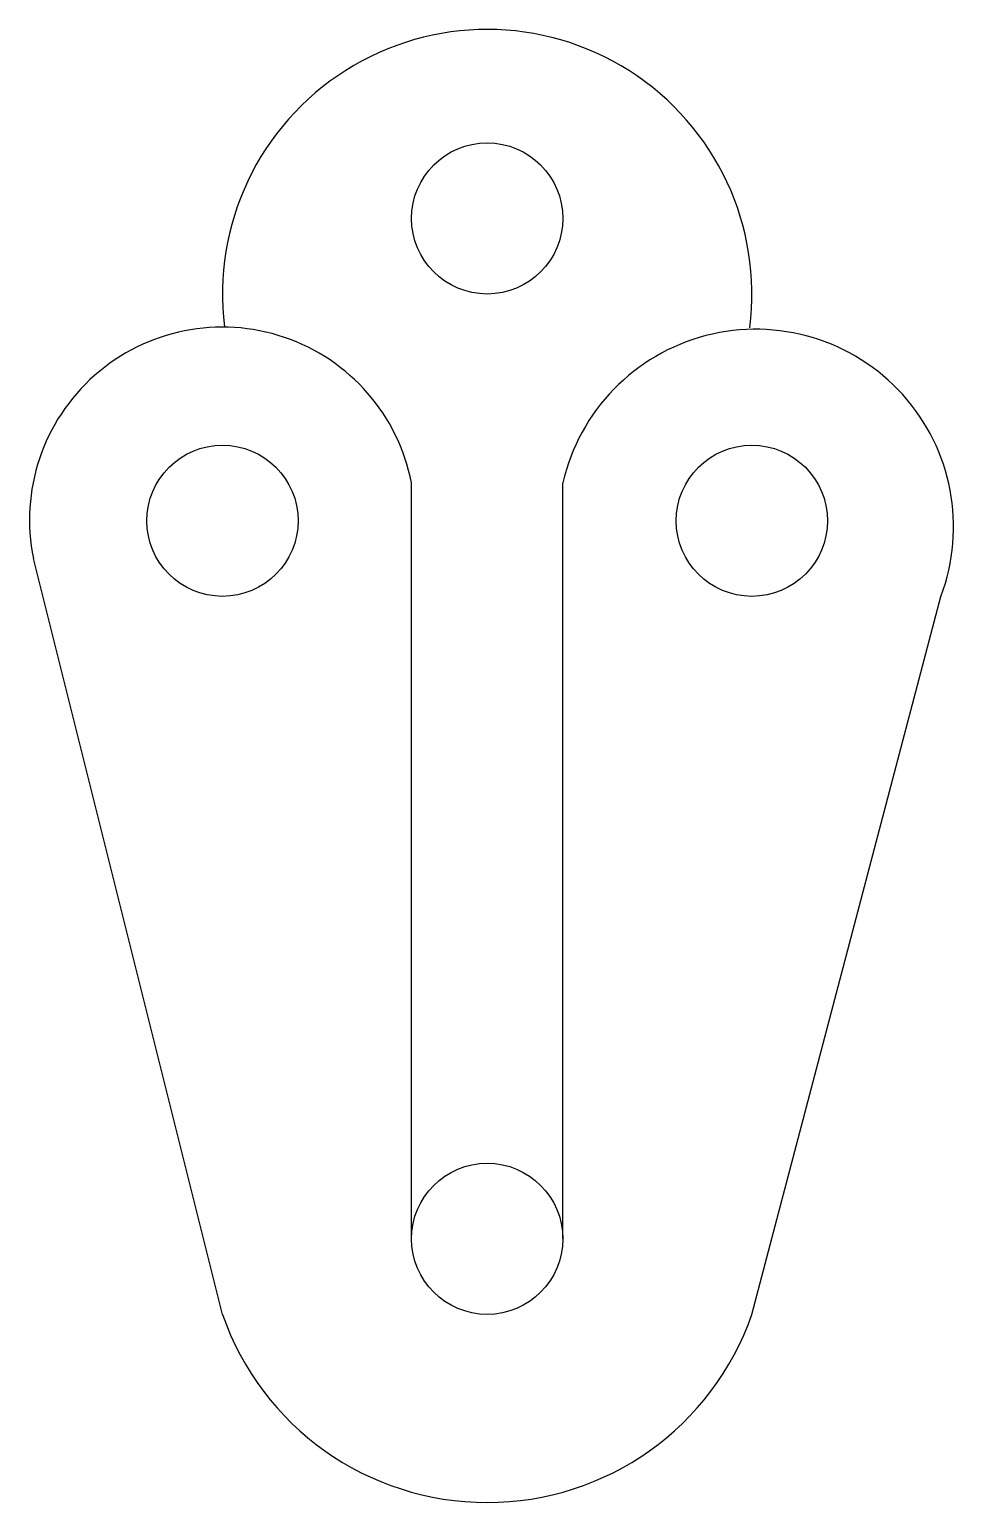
# Model space of a CAD drawing. Header units: millimetres. Extents: x -12.1 to 12.3, y -7 to 32.
import ezdxf

# ---------------------------------------------------------------- set-up
doc = ezdxf.new("R2010")
doc.units = ezdxf.units.MM
doc.layers.get('0').update_dxf_attribs({"lineweight": 25})

msp = doc.modelspace()

# ---------------------------------------------------------------- linework, layer by layer
for p, q in [((-2, 0), (-2, 20)), ((2, 0), (2, 20)), ((-7, -2), (-12, 18)), ((7, -2), (12, 17))]:
    msp.add_line(p, q)
for centre in [(0, 27), (-7, 19), (7, 19), (0, 0)]:
    msp.add_circle(centre, 2)
for centre, radius, start, end in [((0, 25), 7, 352.6657, 187.132), ((-7.005, 19.025), 5.099, 11.0229, 191.597), ((7.101, 18.835), 5.232, 339.4664, 167.1351), ((0, 0.432), 7.41, 199.1584, 340.8416)]:
    msp.add_arc(centre, radius, start, end)

doc.saveas('drawing.dxf')
